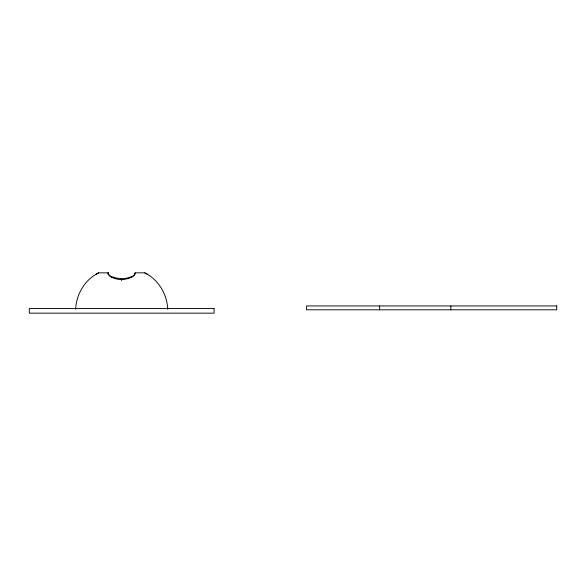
<?xml version="1.0" encoding="UTF-8"?>
<svg xmlns="http://www.w3.org/2000/svg" width="586" height="586" viewBox="0 0 586 586"><rect width="100%" height="100%" fill="white"/><g stroke="black" fill="none" stroke-linecap="round" stroke-linejoin="round"><path stroke-width="0.88" d="M75.645 309.218C76.312 294.179 84.948 279.5 98.653 272.842L108.176 272.842A15.749 6.058 4.3 0 0 111.128 276.548L112.102 277.083M95.892 274.358L98.653 272.842M167.735 309.218C167.069 294.179 158.432 279.5 144.727 272.842L135.102 272.842A15.807 6.116 -4.5 0 1 132.268 276.548M144.727 272.842L147.496 274.358M450.832 305.951L450.832 309.804M379.618 305.951L379.618 309.804M121.632 279.046L121.632 280.723M108.176 272.842L108.161 274.614M132.172 276.526A14.833 5.926 -3.1 0 1 131.081 277.112M130.568 276.922A12.936 5.325 -2.2 0 1 121.632 278.833M121.514 279.566A12.936 6.043 -0.1 0 1 111.853 277.266M111.574 277.325A15.573 6.329 2.5 0 1 108.227 272.856M121.654 278.702A12.936 5.267 2.1 0 1 112.754 276.841M131.447 277.156A12.98 6.028 -0.1 0 1 121.873 279.471M135.066 272.842A15.536 6.27 -2.5 0 1 131.711 277.207M556.7 305.951L306.471 305.951L306.471 309.804L556.7 309.804L556.7 305.951M214.08 308.544L29.3 308.544L29.3 313.158L214.08 313.158L214.08 308.544"/></g></svg>
